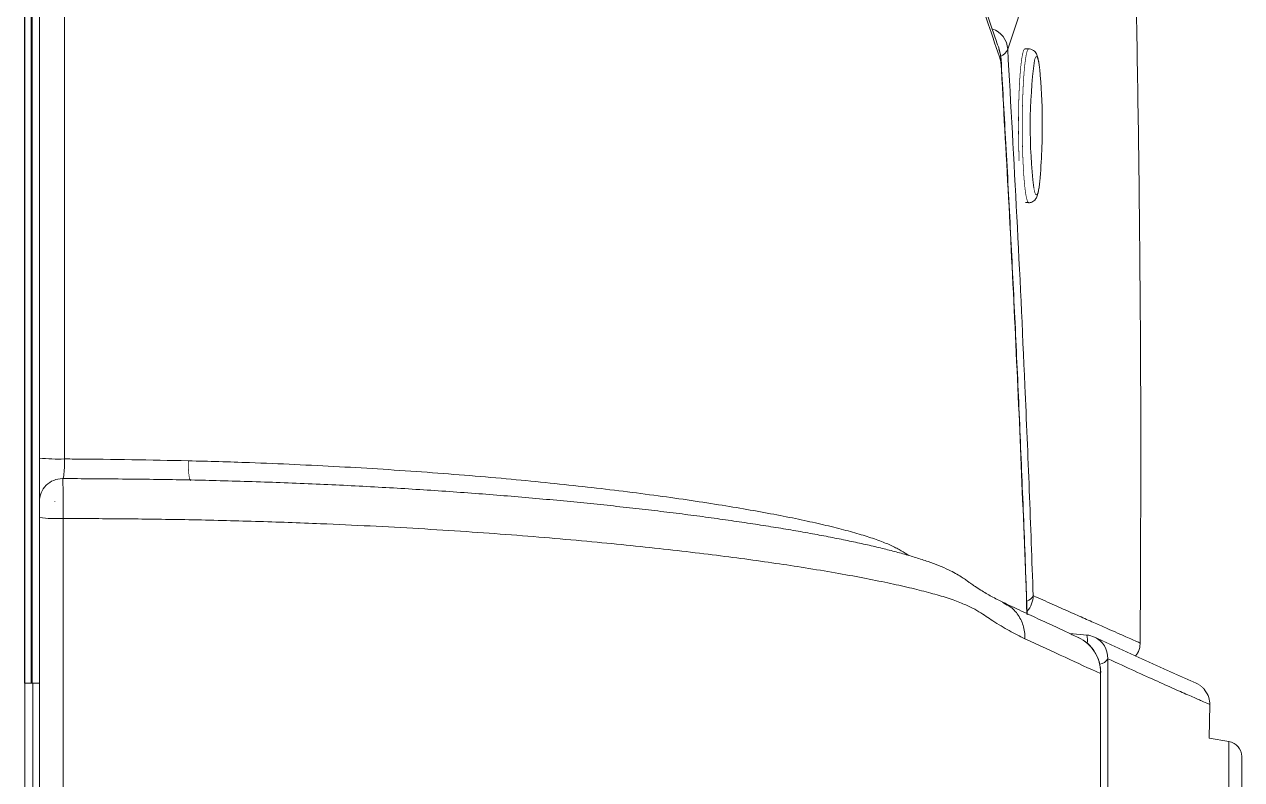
# Model space of a CAD drawing. Header units: millimetres. Extents: x -16985 to -606, y 2122 to 9380.
# Drawn here: x -7392.5 to -7075.6, y 5388.1 to 5584.6 of the extents above; entities that cross this region are included whole.
import ezdxf

# ---------------------------------------------------------------- set-up
doc = ezdxf.new("R2010")
doc.units = ezdxf.units.MM
for name, pattern in [('K5LT32768', [0]), ('K5LT32769', [0]), ('K5LT_THIN', [0])]:
    doc.linetypes.add(name, pattern=pattern)

msp = doc.modelspace()

# ---------------------------------------------------------------- linework, layer by layer
at = {"color": 7, "linetype": 'K5LT_THIN', "lineweight": 18}
for p, q in [((-7392.35, 4759.07), (-7392.35, 5802.15)), ((-7388.55, 5471.73), (-7388.55, 5748.73)), ((-7390.69, 5413.19), (-7390.69, 5598.19)), ((-7390.44, 5413.19), (-7390.44, 5598.19)), ((-7131, 5578.19), (-7132, 5578.19)), ((-7131.8, 5538.19), (-7131, 5538.19)), ((-7388.55, 5460.76), (-7388.55, 5471.73)), ((-7388.55, 5456.25), (-7388.55, 5460.36)), ((-7384.55, 5460.41), (-7384.55, 5460.35)), ((-7388.55, 4771.54), (-7388.55, 5456.25)), ((-7137.78, 5434.13), (-7137.48, 5433.96)), ((-7115.85, 5425.7), (-7120.29, 5426.09)), ((-7390.26, 5413.19), (-7392.35, 5413.19)), ((-7390.26, 5373.19), (-7390.26, 5413.19)), ((-7388.55, 5413.19), (-7390.26, 5413.19)), ((-7112.25, 5416), (-7112.29, 5415.67)), ((-7083.85, 5407.64), (-7083.97, 5398.91)), ((-7078.86, 5398.01), (-7083.97, 5398.91)), ((-7075.55, 5394.07), (-7075.55, 5242.31))]:
    msp.add_line(p, q, dxfattribs=at)
at = {"color": 8, "linetype": 'K5LT32768', "lineweight": 15, "true_color": 0x808080}
for p, q in [((-7392.47, 5413.19), (-7392.47, 5598.19)), ((-7138.19, 5575.39), (-7138.22, 5574.94)), ((-7078.86, 5318.19), (-7078.86, 5398.01))]:
    msp.add_line(p, q, dxfattribs=at)
at = {"color": 7, "linetype": 'K5LT_THIN', "const_width": 0.18}
for points in [[(-7132, 5578.19), (-7132.2, 5578.03), (-7132.42, 5577.52), (-7132.63, 5576.66), (-7132.83, 5575.47), (-7133.02, 5573.98), (-7133.19, 5572.2), (-7133.33, 5570.18), (-7133.45, 5567.94), (-7133.55, 5565.52), (-7133.61, 5562.98), (-7133.65, 5560.35), (-7133.66, 5557.68), (-7133.64, 5555.02), (-7133.59, 5552.41), (-7133.51, 5549.91), (-7133.48, 5549.04)], [(-7085.17, 5411.45), (-7085.18, 5411.47), (-7085.2, 5411.5), (-7085.21, 5411.5), (-7085.21, 5411.51), (-7085.22, 5411.51), (-7085.22, 5411.51), (-7085.22, 5411.51), (-7085.71, 5412.04), (-7086.04, 5412.33), (-7086.34, 5412.56), (-7086.59, 5412.73), (-7086.81, 5412.87), (-7087, 5412.97), (-7087.16, 5413.06), (-7087.3, 5413.13), (-7087.44, 5413.2), (-7087.67, 5413.3), (-7088.22, 5413.54), (-7089.01, 5413.89), (-7090.13, 5414.38), (-7091.52, 5414.99), (-7093.21, 5415.74), (-7095.15, 5416.61), (-7097.41, 5417.63), (-7099.96, 5418.79), (-7102.81, 5420.08), (-7105.95, 5421.52), (-7109.38, 5423.09), (-7113.01, 5424.77), (-7113.91, 5425.18)]]:
    msp.add_lwpolyline(points, dxfattribs=at)
at = {"color": 8, "linetype": 'K5LT32769', "true_color": 0x808080, "const_width": 0.18}
for points in [[(-7131, 5578.19), (-7131.21, 5578.03), (-7131.43, 5577.52), (-7131.64, 5576.66), (-7131.84, 5575.47), (-7132.02, 5573.98), (-7132.19, 5572.2), (-7132.33, 5570.18), (-7132.46, 5567.94), (-7132.55, 5565.52), (-7132.62, 5562.98), (-7132.66, 5560.35), (-7132.67, 5557.68), (-7132.65, 5555.02), (-7132.6, 5552.41), (-7132.52, 5549.91), (-7132.41, 5547.56), (-7132.28, 5545.4), (-7132.13, 5543.46), (-7131.95, 5541.79), (-7131.76, 5540.41), (-7131.56, 5539.35), (-7131.34, 5538.62), (-7131.12, 5538.24), (-7131, 5538.19)], [(-7128.14, 5572.9), (-7128.29, 5573.97), (-7128.48, 5575.02), (-7128.68, 5575.75), (-7128.88, 5576.13), (-7129.09, 5576.16), (-7129.3, 5575.84), (-7129.5, 5575.18), (-7129.51, 5575.16)], [(-7129.67, 5542.05), (-7129.63, 5541.83), (-7129.44, 5540.95), (-7129.23, 5540.39), (-7129.02, 5540.19), (-7128.82, 5540.33), (-7128.61, 5540.82), (-7128.41, 5541.65), (-7128.23, 5542.81), (-7128.12, 5543.7)], [(-7349.13, 5465.86), (-7349.17, 5465.87), (-7349.33, 5466.07), (-7349.47, 5466.49), (-7349.59, 5467.13), (-7349.69, 5467.94), (-7349.75, 5468.89), (-7349.77, 5469.94), (-7349.76, 5471.03)]]:
    msp.add_lwpolyline(points, dxfattribs=at)
at = {"color": 8, "linetype": 'K5LT32768', "lineweight": 15, "true_color": 0x808080}
for centre, radius, start, end in [((-7142.44, 5577.76), 6, 3.0481, 71.1432), ((-7147.39, 5575.08), 9.17, 359.0909, 19.4197), ((-7139.31, 5579.2), 3.07, 289.4931, 338.5512), ((-7132.18, 5437.04), 2.58, 285.1051, 335.3686), ((-7135.85, 5435.97), 6.02, 317.6908, 359.8836), ((-7120.9, 5424.31), 5.22, 351.8397, 15.3878), ((-7122.24, 5416.03), 9.96, 357.9216, 65.3491), ((-7116.38, 5419.75), 5.97, 358.0002, 65.13), ((-7113.11, 5421.17), 3.15, 281.6596, 328.7587)]:
    msp.add_arc(centre, radius, start, end, dxfattribs=at)
at = {"color": 7, "linetype": 'K5LT_THIN', "lineweight": 18}
for centre, radius, start, end in [((-7148.17, 5574.81), 10, 3.3444, 18.8253), ((-6994.35, 5557.93), 136.25, 172.7363, 186.6924), ((-7248.08, 5560.57), 120.58, 359.6559, 5.867), ((-7274.3, 5557.25), 146.81, 354.7031, 1.0133), ((-7383.76, 5518.2), 46.72, 264.1039, 272.1148), ((-7382.55, 5460.4), 6, 89.8503, 180.0021), ((-7383.93, 5497.85), 41.86, 263.6586, 272.1718), ((-7116.39, 5419.72), 6, 65.1701, 84.8811), ((-7122.25, 5415.98), 10, 0.0734, 65.2205), ((-7089.62, 5407.9), 5.7, 38.5977, 46.5415), ((-7079.55, 5394.07), 4, 0, 80)]:
    msp.add_arc(centre, radius, start, end, dxfattribs=at)
for points, knots in [([(-7138.71, 5578.15), (-7138.96, 5578.88), (-7140.09, 5582.23), (-7142.14, 5588.24), (-7144.78, 5596.05), (-7147.42, 5603.92), (-7150.08, 5611.96), (-7152.9, 5620.54), (-7155.83, 5629.51), (-7158.92, 5639.04), (-7161.83, 5648.14), (-7164.14, 5655.35), (-7165.57, 5659.87), (-7166.49, 5662.9), (-7167.48, 5665.9), (-7168.66, 5669.05), (-7170.18, 5672.44), (-7172.07, 5676.04), (-7174.38, 5679.84), (-7177.05, 5683.69), (-7180.03, 5687.52), (-7183.32, 5691.3), (-7186.89, 5695.01), (-7190.75, 5698.67), (-7194.9, 5702.27), (-7199.33, 5705.82), (-7204.02, 5709.28), (-7208.96, 5712.67), (-7214.15, 5715.96), (-7218.67, 5718.67), (-7221.56, 5720.25), (-7222.55, 5720.79)], [0, 0, 0, 0, 0.019672, 0.090182, 0.155681, 0.217266, 0.282606, 0.345057, 0.412969, 0.481113, 0.549487, 0.603604, 0.625272, 0.643782, 0.661834, 0.678884, 0.697124, 0.717981, 0.740125, 0.762574, 0.785217, 0.807932, 0.830578, 0.85307, 0.875845, 0.898524, 0.921142, 0.943673, 0.966095, 0.988389, 1, 1, 1, 1]), ([(-7105.17, 5672.87), (-7105.21, 5672.75), (-7105.29, 5672.52), (-7105.9, 5670.64), (-7106.88, 5667.64), (-7108.14, 5663.82), (-7109.53, 5659.56), (-7110.97, 5655.2), (-7112.61, 5650.22), (-7114.45, 5644.62), (-7116.5, 5638.42), (-7118.75, 5631.61), (-7121.2, 5624.2), (-7123.85, 5616.2), (-7126.7, 5607.59), (-7129.75, 5598.38), (-7132.98, 5588.6), (-7135.29, 5581.58), (-7136.45, 5578.08)], [0, 0, 0, 0, 0.079379, 0.158758, 0.238294, 0.317831, 0.374614, 0.4314, 0.488183, 0.545095, 0.602011, 0.658924, 0.715705, 0.772489, 0.82927, 0.886179, 0.943091, 1, 1, 1, 1]), ([(-7105.17, 5672.87), (-7104.48, 5649.61), (-7103.11, 5603.09), (-7102.12, 5538.29), (-7101.72, 5478.48), (-7101.89, 5441.92), (-7101.98, 5423.65)], [0, 0, 0, 0, 0.280112, 0.560063, 0.780004, 1, 1, 1, 1]), ([(-7138.22, 5574.94), (-7139.32, 5578.17), (-7141.52, 5584.63), (-7144.97, 5594.91), (-7148.54, 5605.63), (-7152.22, 5616.81), (-7156.43, 5629.7), (-7161.2, 5644.47), (-7164.78, 5655.7), (-7166.6, 5661.45)], [0, 0, 0, 0, 0.130719, 0.261445, 0.39217, 0.523007, 0.653843, 0.826891, 1, 1, 1, 1]), ([(-7136.45, 5578.08), (-7135.64, 5563.6), (-7134.02, 5534.64), (-7132.21, 5496.28), (-7130.82, 5463.36), (-7130.16, 5445.09), (-7129.83, 5435.96)], [0, 0, 0, 0, 0.309914, 0.619839, 0.8099, 1, 1, 1, 1]), ([(-7128.15, 5573.15), (-7128.15, 5573.16), (-7128.21, 5573.69), (-7128.34, 5574.54), (-7128.56, 5575.7), (-7128.78, 5576.47), (-7129.09, 5577.11), (-7129.48, 5577.6), (-7130.03, 5577.99), (-7130.61, 5578.21), (-7130.94, 5578.16), (-7131.02, 5578.15)], [0, 0, 0, 0, 0.001951, 0.203224, 0.410213, 0.634339, 0.744697, 0.822974, 0.899744, 0.977098, 1, 1, 1, 1]), ([(-7131.44, 5431.2), (-7131.89, 5443.34), (-7132.8, 5467.61), (-7134.42, 5503.67), (-7136.2, 5539.49), (-7137.55, 5563.12), (-7138.22, 5574.94)], [0, 0, 0, 0, 0.249821, 0.499642, 0.749821, 1, 1, 1, 1]), ([(-7131.4, 5430.98), (-7131.48, 5433.18), (-7131.82, 5443.3), (-7132.53, 5461.26), (-7133.52, 5484.83), (-7134.6, 5508.3), (-7135.77, 5531.65), (-7136.96, 5554.03), (-7137.8, 5568.56), (-7138.19, 5575.39)], [0, 0, 0, 0, 0.044809, 0.206772, 0.368855, 0.531052, 0.693358, 0.855768, 1, 1, 1, 1]), ([(-7131.03, 5538.2), (-7131.02, 5538.19), (-7130.73, 5538.14), (-7130.19, 5538.32), (-7129.61, 5538.66), (-7129.22, 5539.08), (-7128.96, 5539.51), (-7128.75, 5540.03), (-7128.55, 5540.73), (-7128.35, 5541.74), (-7128.21, 5542.69), (-7128.14, 5543.34), (-7128.13, 5543.48)], [0, 0, 0, 0, 0.005197, 0.084037, 0.153446, 0.222828, 0.301149, 0.402962, 0.561112, 0.760407, 0.949086, 1, 1, 1, 1]), ([(-7382.03, 5471.52), (-7381.12, 5471.51), (-7375.29, 5471.45), (-7364.5, 5471.34), (-7354.67, 5471.14), (-7349.76, 5471.03)], [0, 0, 0, 0, 0.084183, 0.541972, 1, 1, 1, 1]), ([(-7137.42, 5434.07), (-7137.89, 5434.3), (-7139.4, 5435.04), (-7141.69, 5436.29), (-7143.87, 5437.62), (-7145.54, 5438.73), (-7146.03, 5439.06), (-7146.6, 5439.48), (-7147.45, 5440.09), (-7148.59, 5440.86), (-7150.07, 5441.76), (-7152.06, 5442.78), (-7154.37, 5443.78), (-7157.2, 5444.83), (-7160.29, 5445.84), (-7163.66, 5446.83), (-7167.22, 5447.78), (-7170.97, 5448.7), (-7174.96, 5449.6), (-7179.2, 5450.5), (-7183.71, 5451.38), (-7188.48, 5452.27), (-7193.49, 5453.14), (-7198.73, 5454), (-7204.2, 5454.85), (-7209.9, 5455.68), (-7215.84, 5456.5), (-7221.99, 5457.3), (-7228.33, 5458.07), (-7234.87, 5458.82), (-7241.6, 5459.55), (-7248.52, 5460.25), (-7255.63, 5460.93), (-7262.93, 5461.57), (-7270.38, 5462.18), (-7277.95, 5462.76), (-7285.64, 5463.29), (-7293.42, 5463.79), (-7301.33, 5464.24), (-7309.37, 5464.66), (-7317.54, 5465.03), (-7325.81, 5465.37), (-7334.14, 5465.65), (-7342.19, 5465.88), (-7350.1, 5466.07), (-7357.85, 5466.2), (-7366.13, 5466.29), (-7374.35, 5466.36), (-7379.94, 5466.39), (-7382.52, 5466.4)], [0, 0, 0, 0, 0.03048, 0.09945, 0.165645, 0.186571, 0.200407, 0.213731, 0.227753, 0.241797, 0.256817, 0.273379, 0.29584, 0.31719, 0.339923, 0.361761, 0.382436, 0.402718, 0.422757, 0.442663, 0.462517, 0.482385, 0.502281, 0.521765, 0.541351, 0.560923, 0.580468, 0.59997, 0.619415, 0.638792, 0.6581, 0.677458, 0.696874, 0.716313, 0.735726, 0.755075, 0.774322, 0.793485, 0.812603, 0.831863, 0.85121, 0.870584, 0.889914, 0.909136, 0.926129, 0.9442, 0.96204, 0.982467, 1, 1, 1, 1]), ([(-7131.99, 5424.75), (-7133.34, 5425.42), (-7136.04, 5426.75), (-7139.47, 5428.82), (-7142.02, 5430.55), (-7143.88, 5431.76), (-7146.19, 5433.02), (-7149.17, 5434.34), (-7152.98, 5435.64), (-7157.56, 5436.92), (-7162.61, 5438.17), (-7168.41, 5439.44), (-7174.94, 5440.74), (-7182.21, 5442.05), (-7189.85, 5443.31), (-7197.76, 5444.5), (-7205.85, 5445.63), (-7214.46, 5446.73), (-7223.6, 5447.81), (-7233.25, 5448.86), (-7243.47, 5449.88), (-7254.27, 5450.85), (-7265.62, 5451.77), (-7277.44, 5452.62), (-7289.71, 5453.4), (-7302.39, 5454.09), (-7316.57, 5454.74), (-7332.31, 5455.3), (-7349.21, 5455.72), (-7365.94, 5455.95), (-7376.87, 5456), (-7382.34, 5456.02)], [0, 0, 0, 0, 0.082419, 0.164838, 0.19796, 0.23114, 0.264285, 0.297351, 0.330379, 0.3598, 0.389244, 0.418665, 0.44894, 0.479239, 0.509514, 0.536545, 0.563593, 0.590624, 0.618318, 0.646031, 0.673726, 0.702771, 0.731839, 0.760884, 0.790777, 0.820694, 0.850586, 0.889055, 0.927737, 0.963805, 1, 1, 1, 1]), ([(-7129.83, 5435.96), (-7128.14, 5435.21), (-7124.78, 5433.7), (-7120.33, 5431.72), (-7116.32, 5429.94), (-7112.8, 5428.39), (-7109.77, 5427.05), (-7107.22, 5425.93), (-7105.15, 5425.02), (-7103.45, 5424.28), (-7102.22, 5423.75), (-7102.06, 5423.68), (-7101.98, 5423.65)], [0, 0, 0, 0, 0.094474, 0.188948, 0.28345, 0.377952, 0.472429, 0.566906, 0.661412, 0.755919, 0.877951, 1, 1, 1, 1]), ([(-7118.08, 5425.08), (-7119.12, 5425.55), (-7121.52, 5426.66), (-7125.62, 5428.57), (-7130.36, 5430.77), (-7134.36, 5432.66), (-7136.95, 5433.86), (-7137.73, 5434.22)], [0, 0, 0, 0, 0.179816, 0.418048, 0.656661, 0.896093, 1, 1, 1, 1]), ([(-7112.29, 5415.67), (-7115.27, 5417.03), (-7121.23, 5419.75), (-7128.4, 5423.08), (-7131.99, 5424.75)], [0, 0, 0, 0, 0.499955, 1, 1, 1, 1]), ([(-7103.17, 5420.25), (-7102.98, 5420.48), (-7102.34, 5421.26), (-7102.03, 5422.51), (-7101.99, 5423.43), (-7101.98, 5423.65)], [0, 0, 0, 0, 0.2441, 0.822056, 1, 1, 1, 1]), ([(-7110.41, 5419.54), (-7110.41, 5408.75), (-7110.4, 5382.52), (-7110.57, 5356), (-7110.67, 5340.39)], [0, 0, 0, 0, 0.411199, 1, 1, 1, 1]), ([(-7083.85, 5407.64), (-7083.94, 5407.68), (-7084.15, 5407.76), (-7085.81, 5408.48), (-7088.55, 5409.68), (-7092.39, 5411.38), (-7097.32, 5413.58), (-7103.22, 5416.25), (-7108.02, 5418.44), (-7110.41, 5419.54)], [0, 0, 0, 0, 0.134833, 0.279033, 0.423232, 0.567427, 0.711621, 0.855811, 1, 1, 1, 1]), ([(-7118.91, 5082.18), (-7118.32, 5096.3), (-7117.16, 5124.55), (-7115.76, 5166.69), (-7114.59, 5208.64), (-7113.68, 5250.45), (-7113, 5292.11), (-7112.55, 5333.61), (-7112.29, 5374.83), (-7112.29, 5402.06), (-7112.29, 5415.67)], [0, 0, 0, 0, 0.124543, 0.249114, 0.373685, 0.498228, 0.623657, 0.749114, 0.874571, 1, 1, 1, 1]), ([(-7118.78, 5085.44), (-7118.54, 5090.95), (-7117.96, 5104.78), (-7117.12, 5126.86), (-7116.26, 5151.69), (-7115.49, 5176.45), (-7114.8, 5201.14), (-7114.2, 5225.76), (-7113.68, 5250.3), (-7113.25, 5274.76), (-7112.89, 5299.13), (-7112.62, 5323.41), (-7112.42, 5347.58), (-7112.31, 5371.64), (-7112.27, 5393.98), (-7112.28, 5408.26), (-7112.29, 5414.59)], [0, 0, 0, 0, 0.049221, 0.123451, 0.19771, 0.271992, 0.346294, 0.420611, 0.494939, 0.569274, 0.643611, 0.717944, 0.792294, 0.866475, 0.94076, 1, 1, 1, 1]), ([(-7083.85, 5407.64), (-7083.86, 5407.92), (-7083.89, 5408.88), (-7084.28, 5410.25), (-7084.97, 5411.09), (-7085.23, 5411.4)], [0, 0, 0, 0, 0.209889, 0.700749, 1, 1, 1, 1])]:
    msp.add_open_spline(points, degree=3, knots=knots, dxfattribs=at)
at = {"color": 8, "linetype": 'K5LT32768', "lineweight": 15, "true_color": 0x808080}
for points, knots in [([(-7382.03, 5652.66), (-7382.03, 5633), (-7382.03, 5592.97), (-7382.03, 5532.59), (-7382.03, 5491.88), (-7382.03, 5471.52)], [0, 0, 0, 0, 0.325551, 0.662768, 1, 1, 1, 1]), ([(-7382.03, 5471.52), (-7382.03, 5470.96), (-7382.02, 5469.83), (-7382.09, 5468.31), (-7382.2, 5467.14), (-7382.35, 5466.44), (-7382.45, 5466.41), (-7382.5, 5466.4)], [0, 0, 0, 0, 0.207665, 0.415702, 0.624845, 0.835682, 1, 1, 1, 1]), ([(-7349.76, 5471.03), (-7344.45, 5470.89), (-7335.14, 5470.63), (-7322.05, 5470.08), (-7310.43, 5469.51), (-7298.92, 5468.83), (-7287.57, 5468.05), (-7276.43, 5467.18), (-7265.74, 5466.25), (-7255.53, 5465.25), (-7245.81, 5464.2), (-7236.42, 5463.09), (-7227.4, 5461.93), (-7218.8, 5460.71), (-7210.79, 5459.47), (-7203.33, 5458.22), (-7196.45, 5456.95), (-7190.1, 5455.67), (-7184.3, 5454.39), (-7179.09, 5453.09), (-7174.51, 5451.81), (-7170.47, 5450.51), (-7167.19, 5449.21), (-7164.66, 5447.94), (-7163.12, 5447), (-7162.4, 5446.51), (-7162.24, 5446.4)], [0, 0, 0, 0, 0.053994, 0.094791, 0.135621, 0.176418, 0.218417, 0.26045, 0.302449, 0.343249, 0.384081, 0.424882, 0.466835, 0.508822, 0.550776, 0.591702, 0.6334, 0.67513, 0.716828, 0.759733, 0.802673, 0.845578, 0.892484, 0.939435, 0.986482, 1, 1, 1, 1]), ([(-7382.52, 5466.29), (-7382.5, 5466.27), (-7382.46, 5466.22), (-7382.41, 5464.81), (-7382.36, 5462.47), (-7382.34, 5459.52), (-7382.34, 5457.26), (-7382.34, 5456.14), (-7382.34, 5456.02)], [0, 0, 0, 0, 0.161774, 0.371306, 0.58077, 0.790236, 0.977404, 1, 1, 1, 1]), ([(-7382.34, 5456.02), (-7382.34, 5425.27), (-7382.34, 5368.42), (-7382.34, 5311.61), (-7382.34, 5285.53)], [0, 0, 0, 0, 0.540975, 1, 1, 1, 1]), ([(-7137.48, 5433.96), (-7136.87, 5433.67), (-7135.25, 5432.89), (-7133.34, 5430.57), (-7132.25, 5427.96), (-7131.97, 5425.96), (-7131.98, 5425.07), (-7131.99, 5424.75)], [0, 0, 0, 0, 0.178243, 0.47209, 0.765937, 0.915238, 1, 1, 1, 1])]:
    msp.add_open_spline(points, degree=3, knots=knots, dxfattribs=at)

doc.saveas('drawing.dxf')
